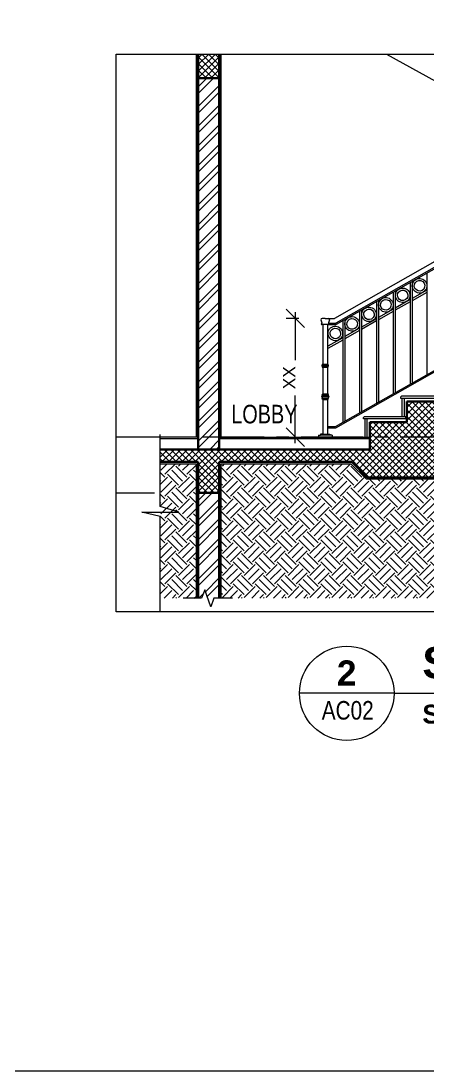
# Model space of a CAD drawing. Header units: millimetres. Extents: x -9083 to 924194, y -232449 to 321637.
# Drawn here: x 123043 to 126329, y -232449 to -223966 of the extents above; entities that cross this region are included whole.
import ezdxf
from ezdxf.enums import TextEntityAlignment as Align

# ---------------------------------------------------------------- set-up
doc = ezdxf.new("R2010")
doc.units = ezdxf.units.MM
doc.header["$LTSCALE"] = 400
doc.header["$MEASUREMENT"] = 0
doc.header["$PDMODE"] = 3
doc.linetypes.add('CENTER', pattern=[2, 1.25, -0.25, 0.25, -0.25])
doc.linetypes.add('CENTERX2', pattern=[4, 2.5, -0.5, 0.5, -0.5])
doc.layers.get('0').update_dxf_attribs({"lineweight": 0, "true_color": 0xff1414})
doc.layers.get('Defpoints').update_dxf_attribs({"color": 8, "lineweight": 5})
doc.layers.add('AXIES', color=7, linetype='CENTER', lineweight=0, true_color=0x949596)
for name, color, linetype, lineweight in [('ELEVATION 03', 2, 'Continuous', 13), ('ELEVATIONS DIMENSION', 17, 'Continuous', 9), ('FINISH', 3, 'Continuous', 9), ('GENERAL TEXT', 4, 'Continuous', 5), ('HANDRAIL', 31, 'Continuous', 5), ('HATCH', 15, 'Continuous', 0), ('LEVELS', 251, 'Continuous', 5), ('MARKER', 8, 'Continuous', 5), ('REFER TILTLE 50', 7, 'Continuous', 5), ('STAIR', 1, 'Continuous', 5), ('TEXT DRAWING TITLE', 7, 'Continuous', 5), ('WALL PROPOSED', 255, 'Continuous', 30)]:
    doc.layers.add(name, color=color, linetype=linetype, lineweight=lineweight)
doc.styles.add('arial', font='arial.ttf', dxfattribs={"width": 0.8, "height": 2.2})
doc.styles.add('ARIAL-TITLE', font='arialbd.ttf')
doc.styles.add('asif', font='arial.ttf')
doc.styles.get("Standard").update_dxf_attribs({"font": 'GOTHIC.TTF', "height": 220})
doc.dimstyles.new('DETAILS DIMENSION', dxfattribs={"dimtxt": 100, "dimasz": 150, "dimexe": 75, "dimexo": 200, "dimgap": 50, "dimtad": 0, "dimdec": 0, "dimlfac": 0.1, "dimzin": 0, "dimdsep": 46, "dimtxsty": 'asif', "dimblk": 'OBLIQUE', "dimcen": 200, "dimdle": 50, "dimclrd": 181, "dimclre": 146, "dimclrt": 1, "dimadec": 0, "dimazin": 0, "dimtfac": 0.5, "dimtdec": 0, "dimtix": 1, "dimtofl": 0, "dimtmove": 2, "dimatfit": 2, "dimfxl": 100, "dimtvp": 0.5, "dimtolj": 1, "dimtzin": 0, "dimlwd": -1, "dimlwe": -1, "dimarcsym": 0})
pattern_1 = [(45, (-79088.52, -322558.03), (-26.516504, 26.516504), []), (135, (-79088.52, -322558.03), (-26.516504, -26.516504), [])]

# ---------------------------------------------------------------- blocks, each defined once
blk = doc.blocks.new('A$C977231d2')
at = {"layer": 'Defpoints'}
blk.add_lwpolyline([(-120, 0), (-823, 0), (-823, 576), (-120, 576)], close=True, dxfattribs=at)
blk = doc.blocks.new('A-DETAIL-TITLE-50')
at = {"layer": 'REFER TILTLE 50', "linetype": 'Continuous'}
blk.add_line((0, 0), (-750, 0), dxfattribs=at)
blk.add_circle((-375, 0), 375, dxfattribs=at)
at = {"layer": 'REFER TILTLE 50', "color": 4, "style": 'ARIAL-TITLE'}
for tag, p, height in [('TITLE1', (225, 468.5), 250), ('TITLE2', (225, 118.5), 250), ('SCALE1', (225, -240.2), 150), ('SCALE2', (1239.5, -240.2), 150)]:
    blk.add_attdef(tag, p, '', height=height, dxfattribs=at)
at = {"layer": 'REFER TILTLE 50', "color": 4, "linetype": 'Continuous', "style": 'ARIAL-TITLE'}
blk.add_attdef('DRWG-NO', text='', height=200, dxfattribs=at).set_placement((-375.6, 162.8), align=Align.MIDDLE)
at = {"layer": 'REFER TILTLE 50', "color": 4, "linetype": 'Continuous', "style": 'arial', "width": 0.8}
blk.add_attdef('DRAWING-REF', text='', height=150, dxfattribs=at).set_placement((-332.8, -137.7), align=Align.MIDDLE)
blk = doc.blocks.new('_Oblique')
at = {"color": 0, "linetype": 'ByBlock', "lineweight": -2}
blk.add_line((-0.5, -0.5), (0.5, 0.5), dxfattribs=at)
blk = doc.blocks.new('*D132')
at = {"layer": 'Defpoints', "color": 0, "ltscale": 20, "transparency": 16777216}
for p in [(125487.2, -226368.8, 321.7), (125257.9, -227328.4, 0), (125394.4, -227328.4, 0)]:
    blk.add_point(p, dxfattribs=at)
at = {"layer": 'ELEVATIONS DIMENSION', "color": 181, "ltscale": 20, "transparency": 16777216}
for p, q in [((125257.9, -226318.8, 0), (125257.9, -226706.2, 0)), ((125257.9, -227378.4, 0), (125257.9, -226991, 0))]:
    blk.add_line(p, q, dxfattribs=at)
at = {"layer": 'ELEVATIONS DIMENSION', "color": 146, "ltscale": 20, "transparency": 16777216}
for p, q in [((125287.2, -226368.8, 0), (125182.9, -226368.8, 0)), ((125194.4, -227328.4, 0), (125182.9, -227328.4, 0))]:
    blk.add_line(p, q, dxfattribs=at)
at = {"layer": 'ELEVATIONS DIMENSION', "color": 181, "ltscale": 20, "transparency": 16777216, "xscale": 150, "yscale": 150, "zscale": 150}
for p, rotation in [((125257.9, -226368.8, 0), 90), ((125257.9, -227328.4, 0), 270)]:
    blk.add_blockref('_Oblique', p, dxfattribs=dict(at, rotation=rotation))
at = {"layer": 'ELEVATIONS DIMENSION', "color": 1, "lineweight": 0, "ltscale": 20, "transparency": 16777216, "insert": (125207.9, -226848.6, 0), "char_height": 100, "attachment_point": 5, "rotation": 90, "style": 'asif'}
blk.add_mtext('\\A1;XX', dxfattribs=at)

msp = doc.modelspace()

# ---------------------------------------------------------------- hatches: boundary and pattern name
at = {"layer": 'HATCH', "lineweight": 0}
h = msp.add_hatch(dxfattribs=at)
h.set_pattern_fill('ANSI32', color=256, scale=300)
h.set_pattern_definition([(45, (130174.5, -228025.54), (-79.5495, 79.5495), []), (45, (130227.53, -228025.54), (-79.5495, 79.5495), [])])
h.paths.add_polyline_path([(130243.86659, -227778.43671), (130073.86659, -227778.43671), (130073.86659, -228630.28904), (130101.16239, -228630.28904), (130126.16239, -228561.60211), (130176.16239, -228698.97598), (130201.16239, -228630.28904), (130243.86659, -228630.28904)])
h.paths.add_polyline_path([(124643.86659, -227778.43671), (124473.86659, -227778.43671), (124473.86659, -228630.28904), (124501.16239, -228630.28904), (124526.16239, -228561.60211), (124576.16239, -228698.97598), (124601.16239, -228630.28904), (124643.86659, -228630.28904)])
h.paths.add_polyline_path([(130243.86659, -226041.83671), (130073.86659, -226041.83671), (130073.86659, -227428.43671), (130243.86659, -227428.43671)])
h.paths.add_polyline_path([(124643.86659, -224428.57671), (124473.86659, -224428.57671), (124473.86659, -227428.43671), (124643.86659, -227428.43671)])
h.paths.add_polyline_path([(130243.86659, -224233.36955), (130073.86659, -224233.36955), (130073.86659, -225541.83671), (130243.86659, -225541.83671)])
h = msp.add_hatch(dxfattribs=at)
h.set_pattern_fill('ANSI37', color=256, scale=300)
h.set_pattern_definition(pattern_1)
h.paths.add_polyline_path([(124643.86659, -224233.36955), (124473.86659, -224233.36955), (124473.86659, -224428.57671), (124643.86659, -224428.57671)])
h = msp.add_hatch(dxfattribs=at)
h.set_pattern_fill('ANSI37', color=256, scale=300)
h.set_pattern_definition(pattern_1)
h.paths.add_polyline_path([(130605.50479, -227428.43671), (126458.58075, -227428.43671), (126458.58075, -227270.56633), (129210.40414, -225741.83671), (130073.86659, -225741.83671), (130073.86659, -226041.83671), (130243.86659, -226041.83671), (130243.86659, -225541.83671), (128858.58075, -225541.83671), (128858.58075, -225708.49671), (128558.58075, -225708.49671), (128558.58075, -225875.15671), (128258.58075, -225875.15671), (128258.58075, -226041.81671), (127958.58075, -226041.81671), (127958.58075, -226208.47671), (127658.58075, -226208.47671), (127658.58075, -226375.13671), (127358.58075, -226375.13671), (127358.58075, -226541.79671), (127058.58075, -226541.79671), (127058.58075, -226708.45671), (126758.58075, -226708.45671), (126758.58075, -226875.11671), (126458.58075, -226875.11671), (126458.58075, -227041.77671), (126158.58075, -227041.77671), (126158.58075, -227208.43671), (125858.86659, -227208.43671), (125858.86659, -227428.43671), (124167.59203, -227428.43671), (124167.59203, -227528.43671), (124473.86659, -227528.43671), (124473.86659, -227778.43671), (124643.86659, -227778.43671), (124643.86659, -227528.43671), (125713.72367, -227528.43671), (125838.72367, -227653.43671), (126478.72367, -227653.43671), (126603.72367, -227528.43671), (128673.86659, -227528.43671), (128793.86659, -227528.43671), (130073.86659, -227528.43671), (130073.86659, -227778.43671), (130243.86659, -227778.43671), (130243.86659, -227528.43671), (130605.50479, -227528.43671)])
h = msp.add_hatch(dxfattribs=at)
h.set_pattern_fill('EARTH', color=256, scale=500, angle=45)
h.set_pattern_definition([(45, (-79088.52, -322558.03), (0, 176.776695), [125, -125]), (45, (-79121.67, -322524.88), (0, 176.776695), [125, -125]), (45, (-79154.81, -322491.74), (0, 176.776695), [125, -125]), (135, (-79154.81, -322469.64), (-176.776695, 1e-14), [125, -125]), (135, (-79121.67, -322436.5), (-176.776695, 1e-14), [125, -125]), (135, (-79088.52, -322403.35), (-176.776695, 1e-14), [125, -125])])
h.paths.add_polyline_path([(124458.86659, -228628.43671), (124458.86659, -227543.43671), (124167.59203, -227543.43671), (124167.59203, -228628.43671)])
h.paths.add_polyline_path([(130258.86659, -227544.36288), (130258.86659, -228629.36288), (130605.50479, -228628.43671), (130605.50479, -227543.43671)])
h.paths.add_polyline_path([(130058.86659, -228629.36288), (130058.86659, -227544.36288), (126609.93687, -227543.43671), (126484.93687, -227668.43671), (125832.51046, -227668.43671), (125707.51046, -227543.43671), (124658.86659, -227544.36288), (124658.86659, -228629.36288)])

# ---------------------------------------------------------------- linework, layer by layer
at = {"layer": 'AXIES', "linetype": 'CENTERX2', "lineweight": 0, "ltscale": 0.5}
msp.add_line((130605.50479, -227328.57671, 0.00994), (123810.75577, -227328.57671, 0.00324), dxfattribs=at)
at = {"layer": 'Defpoints', "lineweight": 0}
msp.add_lwpolyline([(123810.75577, -224233.36955), (130882.21149, -224233.36955), (130882.21149, -228739.96626), (123810.75577, -228739.96626)], close=True, dxfattribs=at)
at = {"layer": 'ELEVATION 03', "lineweight": 0}
msp.add_line((125994.50778, -224233.36955, 0), (128565.85152, -225661.83671, 0), dxfattribs=at)
at = {"layer": 'FINISH', "lineweight": 0, "ltscale": 20}
for p, q in [((124458.86659, -227328.43671, 0), (124458.86659, -224233.36955, 0)), ((124658.86659, -227328.43671, 0), (124658.86659, -224233.36955, 0)), ((126108.86659, -227003.11671, 0), (126116.86659, -226995.11671, 0)), ((126116.86659, -226995.11671, 0), (126448.86659, -226995.11671, 0)), ((126108.86659, -227015.11671, 0), (126108.86659, -227003.11671, 0)), ((126448.86659, -227015.11671, 0), (126108.86659, -227015.11671, 0)), ((126118.86659, -227015.11671, 0), (126118.86659, -227161.77671, 0)), ((126138.86659, -227161.77671, 0), (126138.86659, -227015.11671, 0)), ((125808.86659, -227169.77671, 0), (125816.86659, -227161.77671, 0)), ((125808.86659, -227181.77671, 0), (125808.86659, -227169.77671, 0)), ((125816.86659, -227161.77671, 0), (126148.86659, -227161.77671, 0)), ((126148.86659, -227161.77671, 0), (126148.86659, -227181.77671, 0)), ((126148.86659, -227181.77671, 0), (125808.86659, -227181.77671, 0)), ((125818.86659, -227181.77671, 0), (125818.86659, -227328.43671, 0)), ((125838.86659, -227328.43671, 0), (125838.86659, -227181.77671, 0)), ((124473.86659, -227328.43671, 0), (124167.59203, -227328.43671, 0)), ((124643.86659, -227328.43671, 0), (125858.86659, -227328.43671, 0)), ((124473.86659, -227343.43671, 0), (124167.59203, -227343.43671, 0)), ((125858.86659, -227343.43671, 0), (124643.86659, -227343.43671, 0)), ((124167.59203, -227543.43671, 0), (124458.86659, -227543.43671, 0)), ((124458.86659, -228630.28904, 0), (124458.86659, -227543.43671, 0)), ((124658.86659, -228630.28904, 0), (124658.86659, -227543.43671, 0)), ((124658.86659, -227543.43671, 0), (125707.51046, -227543.43671, 0)), ((125832.51046, -227668.43671, 0), (125707.51046, -227543.43671, 0)), ((126484.93687, -227668.43671, 0), (125832.51046, -227668.43671, 0))]:
    msp.add_line(p, q, dxfattribs=at)
at = {"layer": 'HANDRAIL', "lineweight": 0}
for p, q in [((128703.20057, -224595.17671, 0), (125573.29011, -226368.79264, 0)), ((128713.74617, -224635.17671, 0), (125583.83571, -226408.79264, 0)), ((128716.38257, -224645.17671, 0), (125586.47211, -226418.79264, 0)), ((126321.12848, -226002.48737, 0), (126321.12848, -226824.30549, 0)), ((126065.12848, -226147.55403, 0), (126065.12848, -226969.37216, 0)), ((126185.12848, -226079.55403, 0), (126185.12848, -226901.37216, 0)), ((126201.12848, -226070.48737, 0), (126201.12848, -226892.30549, 0)), ((126321.12848, -226140.41488, 0), (126201.12848, -226208.41488, 0)), ((125913.12848, -226233.68737, 0), (125913.12848, -227055.50549, 0)), ((125929.12848, -226224.6207, 0), (125929.12848, -227046.43882, 0)), ((126049.12848, -226156.6207, 0), (126049.12848, -226978.43882, 0)), ((126185.12848, -226217.48155, 0), (126065.12848, -226285.48155, 0)), ((126185.12848, -226235.87188, 0), (126065.12848, -226303.87188, 0)), ((126321.12848, -226158.80522, 0), (126201.12848, -226226.80522, 0)), ((127203.86659, -226324.08723, 0), (125578.94135, -227244.87819, 0)), ((125777.12848, -226310.75403, 0), (125777.12848, -227132.57216, 0)), ((125793.12848, -226301.68737, 0), (125793.12848, -227123.50549, 0)), ((126049.12848, -226294.54822, 0), (125929.12848, -226362.54822, 0)), ((126049.12848, -226312.93855, 0), (125929.12848, -226380.93855, 0)), ((125464.17485, -226381.70385, 321.68194), (125471.65902, -226403.79264, 321.68194)), ((125471.65902, -226403.79264, 321.68194), (125471.65902, -226408.79264, 321.68194)), ((125499.15902, -226368.79264, 321.68194), (125475.15902, -226368.79264, 321.68194)), ((125499.15902, -226368.79264, 321.68194), (125523.15902, -226368.79264, 321.68194)), ((125523.15902, -226368.79264, 321.68194), (125573.29011, -226368.79264, 321.68194)), ((125534.14319, -226381.70385, 321.68194), (125526.65902, -226403.79264, 321.68194)), ((125526.65902, -226403.79264, 321.68194), (125526.65902, -226408.79264, 321.68194)), ((125526.65902, -226408.79264, 321.68194), (125583.83571, -226408.79264, 321.68194)), ((127203.86659, -226335.58119, 0), (125581.57775, -227254.87819, 0)), ((125641.12848, -226387.8207, 0), (125641.12848, -227209.63882, 0)), ((125657.12848, -226378.75403, 0), (125657.12848, -227200.57216, 0)), ((125913.12848, -226371.61488, 0), (125793.12848, -226439.61488, 0)), ((125913.12848, -226390.00522, 0), (125793.12848, -226458.00522, 0)), ((125526.65902, -226418.79264, 321.68194), (125471.65902, -226418.79264, 321.68194)), ((125479.15902, -226418.79264, 321.68194), (125479.15902, -226738.72714, 321.68194)), ((125519.15902, -226418.79264, 321.68194), (125519.15902, -226738.72714, 321.68194)), ((125519.15902, -226418.79264, 321.68194), (125522.30925, -226418.79264, 321.68194)), ((125523.15902, -226418.79264, 321.68194), (125586.47211, -226418.79264, 321.68194)), ((125777.12848, -226448.68155, 0), (125657.12848, -226516.68155, 0)), ((125777.12848, -226467.07188, 0), (125657.12848, -226535.07188, 0)), ((125641.12848, -226525.74822, 0), (125521.12848, -226593.74822, 0)), ((125641.12848, -226544.13855, 0), (125521.12848, -226612.13855, 0)), ((125476.15902, -226738.72714, 321.68194), (125522.15902, -226738.72714, 321.68194)), ((125476.15902, -226746.72714, 321.68194), (125522.15902, -226746.72714, 321.68194)), ((125476.15902, -226755.72714, 321.68194), (125522.15902, -226755.72714, 321.68194)), ((125476.15902, -226763.72714, 321.68194), (125522.15902, -226763.72714, 321.68194)), ((125479.15902, -226763.72714, 321.68194), (125479.15902, -226978.85127, 321.68194)), ((125519.15902, -226763.72714, 321.68194), (125519.15902, -226978.85127, 321.68194)), ((125476.15902, -226988.85127, 321.68194), (125469.15902, -227001.35127, 321.68194)), ((125469.15902, -227001.35127, 321.68194), (125476.15902, -227013.85127, 321.68194)), ((125469.15902, -227001.35127, 321.68194), (125529.15902, -227001.35127, 321.68194)), ((125475.65902, -226983.85127, 321.68194), (125522.65902, -226983.85127, 321.68194)), ((125475.65902, -226988.85127, 321.68194), (125522.65902, -226988.85127, 321.68194)), ((125476.15902, -226978.85127, 321.68194), (125476.15902, -226983.85127, 321.68194)), ((125476.15902, -226978.85127, 321.68194), (125522.15902, -226978.85127, 321.68194)), ((125522.15902, -226978.85127, 321.68194), (125522.15902, -226983.85127, 321.68194)), ((125522.15902, -226988.85127, 321.68194), (125529.15902, -227001.35127, 321.68194)), ((125529.15902, -227001.35127, 321.68194), (125522.15902, -227013.85127, 321.68194)), ((125475.65902, -227013.85127, 321.68194), (125522.65902, -227013.85127, 321.68194)), ((125475.65902, -227013.85127, 321.68194), (125522.65902, -227013.85127, 321.68194)), ((125475.65902, -227018.85127, 321.68194), (125522.65902, -227018.85127, 321.68194)), ((125476.15902, -227023.85127, 321.68194), (125476.15902, -227018.85127, 321.68194)), ((125476.15902, -227023.85127, 321.68194), (125522.15902, -227023.85127, 321.68194)), ((125479.15902, -227023.85127, 321.68194), (125479.15902, -227303.43671, 11.5509)), ((125519.15902, -227023.85127, 321.68194), (125519.15902, -227303.43671, 11.5509)), ((125522.15902, -227023.85127, 321.68194), (125522.15902, -227018.85127, 321.68194)), ((125578.94135, -227244.87819, 0), (125519.15902, -227244.87819, 0)), ((125581.57775, -227254.87819, 0), (125519.15902, -227254.87819, 0)), ((125444.15902, -227312.43671, 0), (125444.15902, -227328.43671, 0)), ((125444.15902, -227328.43671, 0), (125448.15902, -227328.43671, 0)), ((125445.15902, -227311.43671, 0), (125460.40902, -227311.43671, 0)), ((125448.15902, -227328.43671, 0), (125499.15902, -227328.43671, 0)), ((125553.15902, -227311.43671, 0), (125460.40902, -227311.43671, 0)), ((125461.40902, -227304.43671, 0), (125461.40902, -227310.43671, 0)), ((125478.65902, -227303.43671, 0), (125462.40902, -227303.43671, 0)), ((125478.65902, -227303.43671, 0), (125519.65902, -227303.43671, 0)), ((125550.15902, -227328.43671, 0), (125499.15902, -227328.43671, 0)), ((125519.65902, -227303.43671, 0), (125535.90243, -227303.43671, 0)), ((125536.90243, -227304.43671, 0), (125536.90243, -227310.43671, 0)), ((125554.15902, -227328.43671, 0), (125550.15902, -227328.43671, 0)), ((125554.15902, -227312.43671, 0), (125554.15902, -227328.43671, 0))]:
    msp.add_line(p, q, dxfattribs=at)
at = {"layer": 'HANDRAIL', "lineweight": 0, "extrusion": (0.103756, 0.058795, 0.992863)}
for centre, radius in [((-258965.08251, 1611.26547, -193.53555), 59), ((-258965.08251, 1611.26547, -193.53555), 43), ((-258965.08251, 1766.46775, -212.17752), 59), ((-258965.08251, 1766.46775, -212.17752), 43), ((-258965.08251, 1921.67003, -230.81949), 59), ((-258965.08251, 1921.67003, -230.81949), 43), ((-258965.08251, 2076.87232, -249.46146), 59), ((-258965.08251, 2076.87232, -249.46146), 43), ((-258965.08251, 2232.0746, -268.10343), 59), ((-258965.08251, 2232.0746, -268.10343), 43), ((-258965.08251, 2387.27688, -286.74539), 59), ((-258965.08251, 2387.27688, -286.74539), 43)]:
    msp.add_circle(centre, radius, dxfattribs=at)
at = {"layer": 'HANDRAIL', "lineweight": 0}
for centre, radius, start, end in [((125477.25511, -226381.70385, 321.68194), 13.08025, 99.22130326, 180), ((125471.65902, -226413.79264, 321.68194), 5, 90, 270), ((125521.06293, -226381.70385, 321.68194), 13.08025, 0, 80.77869674), ((125526.65902, -226413.79264, 321.68194), 5, 270, 90), ((125476.69027, -226751.22714, 321.68194), 4.53125, 96.732921329, 263.267078671), ((125479.15902, -226742.72714, 321.68194), 5, 126.869897644, 233.130102356), ((125519.15902, -226742.72714, 321.68194), 5, 306.869897644, 53.130102356), ((125521.62777, -226751.22714, 321.68194), 4.53125, 276.732921329, 83.267078671), ((125479.15902, -226759.72714, 321.68194), 5, 126.869897644, 233.130102356), ((125519.15902, -226759.72714, 321.68194), 5, 306.869897644, 53.130102356), ((125475.65902, -226986.35127, 321.68194), 2.5, 90, 270), ((125522.65902, -226986.35127, 321.68194), 2.5, 270, 90), ((125475.65902, -227016.35127, 321.68194), 2.5, 90, 270), ((125522.65902, -227016.35127, 321.68194), 2.5, 270, 90), ((125445.15902, -227312.43671, 0), 1, 90, 180), ((125460.40902, -227310.43671, 0), 1, 270, 0), ((125462.40902, -227304.43671, 0), 1, 90, 180), ((125535.90243, -227304.43671, 0), 1, 0, 90), ((125537.90243, -227310.43671, 0), 1, 180, 270), ((125553.15902, -227312.43671, 0), 1, 0, 90)]:
    msp.add_arc(centre, radius, start, end, dxfattribs=at)
at = {"layer": 'LEVELS', "lineweight": 0, "ltscale": 800, "elevation": 0}
msp.add_lwpolyline([(123810.75577, -227778.57671), (124120.19306, -227778.57671)], dxfattribs=at)
at = {"layer": 'MARKER', "lineweight": 0, "elevation": 0}
msp.add_lwpolyline([(124167.59203, -228739.96626), (124167.59203, -227968.37696), (124017.59203, -227935.67453), (124317.59203, -227935.67453), (124167.59203, -227889.01822), (124167.59203, -227308.11467)], dxfattribs=at)
at = {"layer": 'STAIR', "lineweight": 0}
msp.add_line((124473.86659, -227328.43671, 0), (124167.59203, -227328.43671, 0), dxfattribs=at)
at = {"layer": 'STAIR', "color": 253, "lineweight": 0}
msp.add_lwpolyline([(124751.16239, -228630.28904), (124601.16239, -228630.28904), (124576.16239, -228698.97598), (124526.16239, -228561.60211), (124501.16239, -228630.28904), (124351.16239, -228630.28904)], dxfattribs=at)
at = {"layer": 'TEXT DRAWING TITLE', "linetype": 'Continuous', "lineweight": 0}
msp.add_line((126054.74039, -229398.04447), (128607.93547, -229398.04447), dxfattribs=at)
at = {"layer": 'WALL PROPOSED'}
for p, q in [((124473.86659, -227428.43671), (124473.86659, -224233.36955)), ((124643.86659, -227428.43671), (124643.86659, -224233.36955)), ((124643.86659, -224428.57671), (124473.86659, -224428.57671)), ((126158.58075, -227208.43671), (126158.58075, -227041.77671)), ((126458.58075, -227041.77671), (126158.58075, -227041.77671)), ((126158.58075, -227208.43671), (125858.86659, -227208.43671)), ((125858.86659, -227208.43671), (125858.86659, -227428.43671)), ((125858.86659, -227428.43671), (124167.59203, -227428.43671)), ((124473.86659, -227528.43671), (124167.59203, -227528.43671)), ((124473.86659, -228630.28904), (124473.86659, -227528.43671)), ((125713.72367, -227528.43671), (124643.86659, -227528.43671)), ((124643.86659, -228630.28904), (124643.86659, -227528.43671)), ((125838.72367, -227653.43671), (125713.72367, -227528.43671)), ((126478.72367, -227653.43671), (125838.72367, -227653.43671)), ((124643.86659, -227778.43671), (124473.86659, -227778.43671))]:
    msp.add_line(p, q, dxfattribs=at)

# ---------------------------------------------------------------- block references
at = {"layer": 'Defpoints', "lineweight": 0, "xscale": 100, "yscale": 100, "zscale": 100}
msp.add_blockref('A$C977231d2', (179141.69457, -232449.41425), dxfattribs=at)
at = {"layer": 'TEXT DRAWING TITLE', "lineweight": 0}
ref = msp.add_blockref('A-DETAIL-TITLE-50', (126054.74039, -229398.04447), dxfattribs=dict(at, xscale=1.017151001481187, yscale=1.017151001481187, zscale=1.017151001481187))
ref.add_attrib('TITLE2', 'SECTION B-B', (126283.59936, -229277.51207), dxfattribs={"layer": 'REFER TILTLE 50', "height": 254.2877504, "style": 'ARIAL-TITLE'})
ref.add_attrib('DRWG-NO', '2', dxfattribs={"layer": 'REFER TILTLE 50', "linetype": 'Continuous', "height": 203.4302, "style": 'ARIAL-TITLE'}).set_placement((125672.74869, -229232.49886), align=Align.MIDDLE)
ref.add_attrib('DRAWING-REF', 'AC02', dxfattribs={"layer": 'REFER TILTLE 50', "linetype": 'Continuous', "height": 150, "style": 'arial', "width": 0.8}).set_placement((125681.14149, -229535.29117), align=Align.MIDDLE)
ref.add_attrib('SCALE1', 'SCALE', (126283.59936, -229642.41298), dxfattribs={"layer": 'REFER TILTLE 50', "height": 152.57265, "style": 'ARIAL-TITLE'})
ref.add_attrib('SCALE2', '              1:100', (127315.49905, -229642.41298), dxfattribs={"layer": 'REFER TILTLE 50', "height": 152.5726502, "style": 'ARIAL-TITLE'})

# ---------------------------------------------------------------- texts
at = {"layer": 'GENERAL TEXT', "lineweight": 0, "width": 0.8}
msp.add_text('LOBBY', height=150, dxfattribs=at).set_placement((124740.38158, -227217.28768))

# ---------------------------------------------------------------- dimensions: what is measured, and where the dimension line sits
at = {"layer": 'ELEVATIONS DIMENSION', "lineweight": 0, "ltscale": 20}
dim = msp.add_linear_dim(base=(125257.94967, -227328.43671, 0), p1=(125487.15902, -226368.79264, 321.68194), p2=(125394.3869, -227328.43671, 0), angle=90, text='XX', dimstyle='DETAILS DIMENSION', dxfattribs=at)
dim.commit()
dim.dimension.update_dxf_attribs({"geometry": '*D132', "text_midpoint": (125207.94967, -226848.61468, 0)})

doc.saveas('drawing.dxf')
